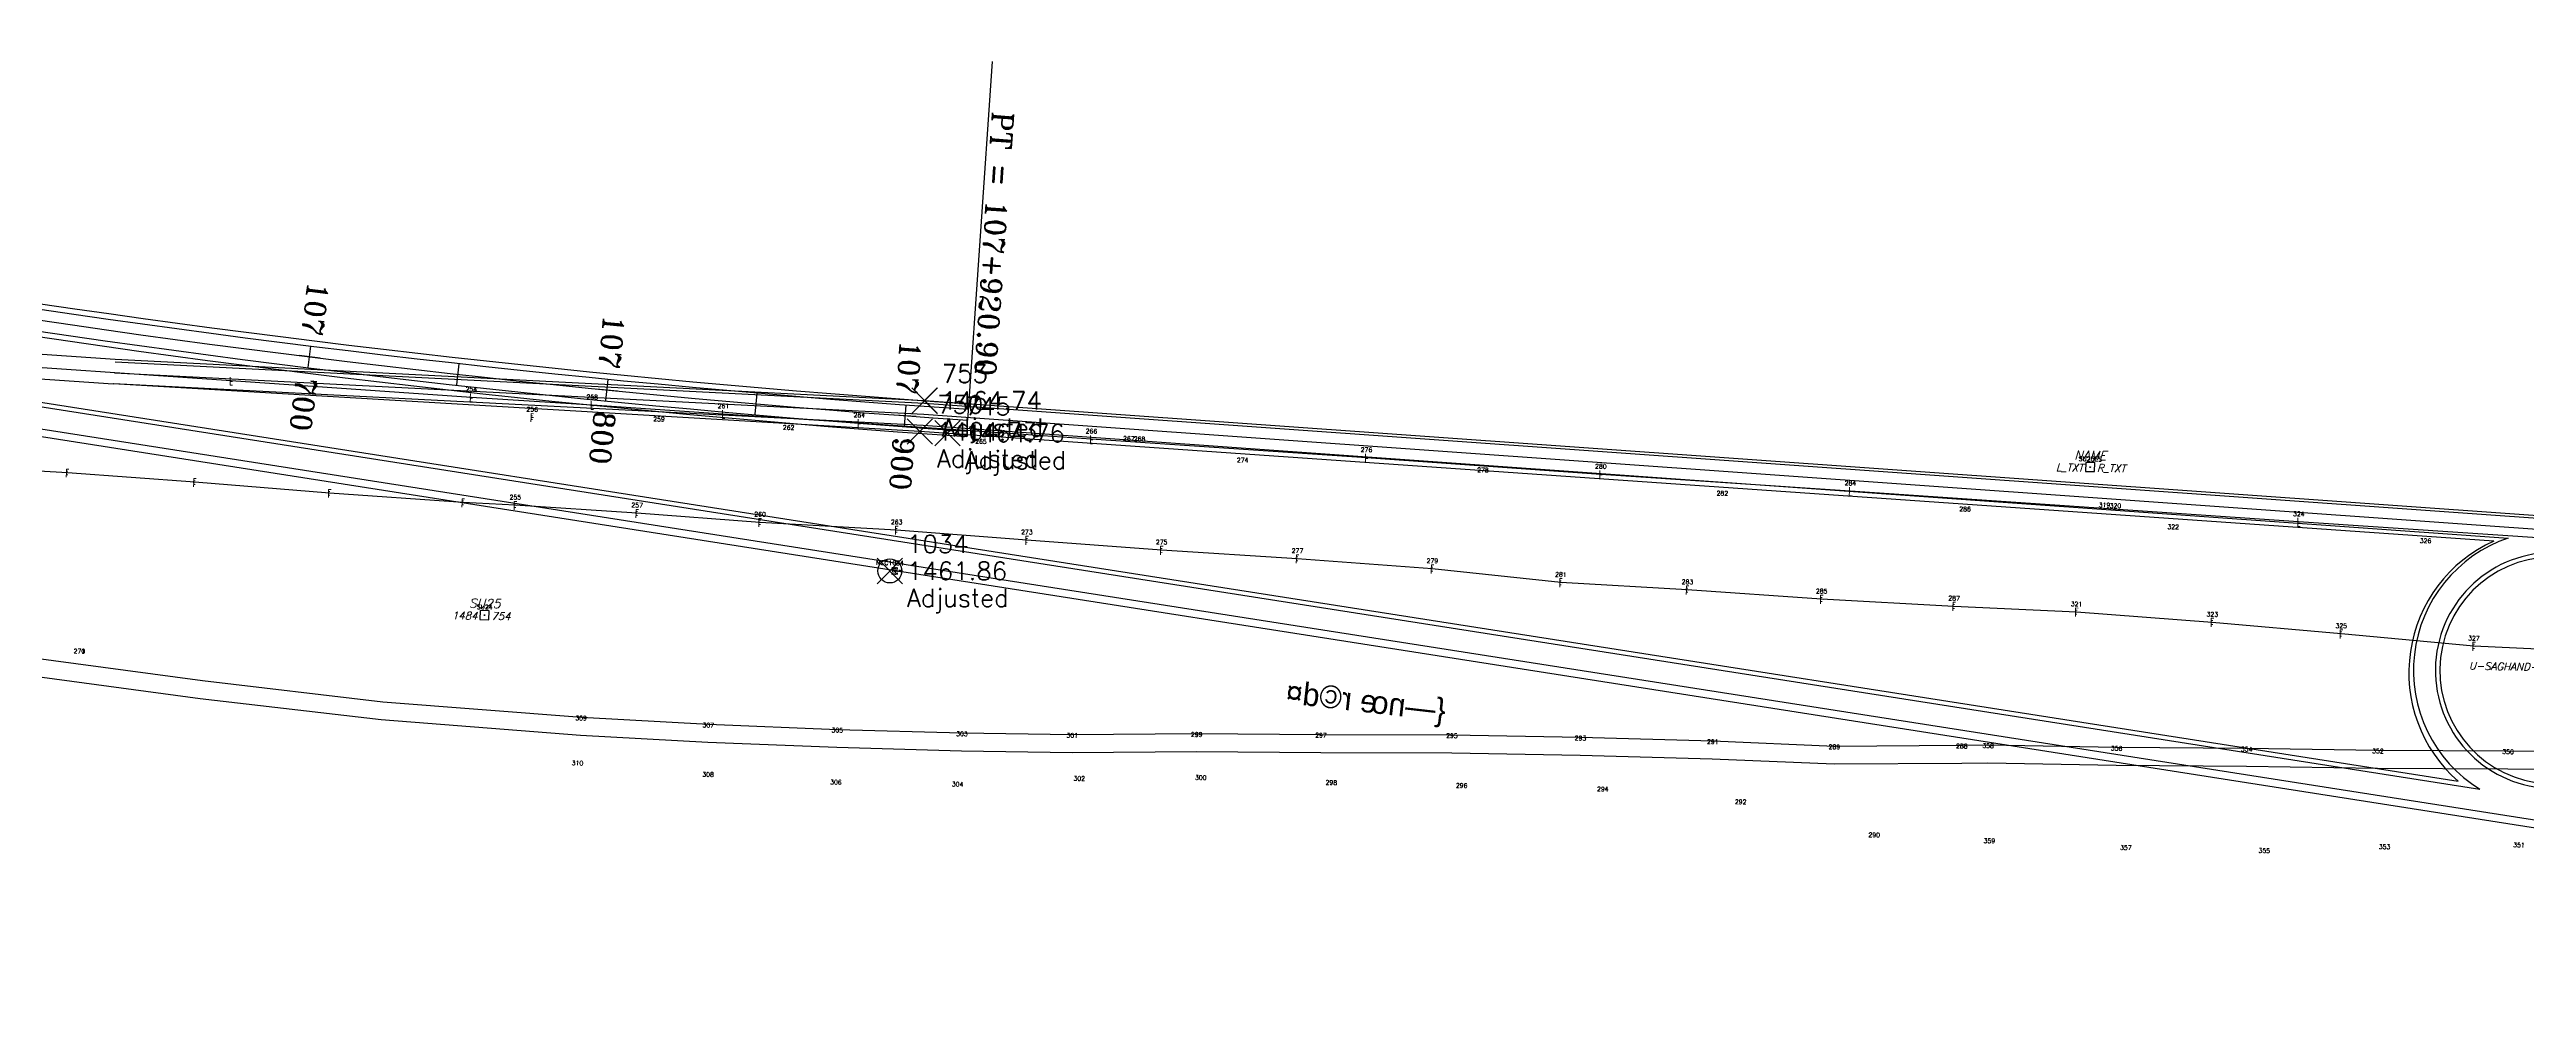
# Model space of a CAD drawing. Header units: metres. Extents: x 324293 to 653279, y 3585589 to 7191434.
# Drawn here: x 325120 to 325948, y 3595372 to 3595687 of the extents above; entities that cross this region are included whole.
import ezdxf
from ezdxf.enums import TextEntityAlignment as Align

# ---------------------------------------------------------------- set-up
doc = ezdxf.new("R2010")
doc.units = ezdxf.units.M
for name, color, linetype in [('axe final yazd - tabas 90-7-16', 173, 'Continuous'), ('FIBRNORI', 50, 'Continuous'), ('OLD  ROAD', 8, 'Continuous'), ('ROAD', 7, 'Continuous'), ('STALBLfinal axe 06', 7, 'Continuous'), ('STAPTSfinal axe 06', 7, 'Continuous'), ('STATION', 10, 'Continuous'), ('SU24-CO', 10, 'Continuous'), ('SU25-CO', 4, 'Continuous'), ('SU25-No', 2, 'Continuous'), ('SU26-CO', 5, 'Continuous'), ('SU26-No', 3, 'Continuous'), ('V-NODE', 1, 'Continuous'), ('V-NODE-TEXT', 11, 'Continuous')]:
    doc.layers.add(name, color=color, linetype=linetype)
doc.layers.add('text', color=7, linetype='Continuous', lineweight=9)
doc.styles.add('ITALICC', font='italicc.shx', dxfattribs={"height": 1})
doc.styles.add('ND', font='nd.shx', dxfattribs={"height": 1})
doc.styles.add('roman-t', font='romant.shx', dxfattribs={"height": 7})
doc.styles.get("Standard").update_dxf_attribs({"font": 'simplex.shx'})

# ---------------------------------------------------------------- blocks, each defined once
blk = doc.blocks.new('*U188')
at = {"color": 0, "linetype": 'ByBlock', "lineweight": -2}
for p, q in [((-0.71, -0.71), (0.71, 0.71)), ((-0.71, 0.71), (0.71, -0.71))]:
    blk.add_line(p, q, dxfattribs=at)
blk = doc.blocks.new('*U191', base_point=(325405.3, 3595514.4, 1481.7))
at = {"layer": 'V-NODE-TEXT', "linetype": 'ByBlock', "char_height": 6}
for s, insert, attachment_point in [('3015', (325406.8, 3595520.4), 7), ('1481.70', (325406.8, 3595514.4), 4), ('N134', (325406.8, 3595508.4), 1)]:
    blk.add_mtext(s, dxfattribs=dict(at, insert=insert, attachment_point=attachment_point))
blk = doc.blocks.new('*U192', base_point=(325401, 3595514.4, 1481.7))
at = {"layer": 'V-NODE-TEXT', "lineweight": -2}
blk.add_blockref('*U191', (325405.3, 3595514.4, 1481.7), dxfattribs=at)
blk = doc.blocks.new('*U205')
at = {"color": 0, "linetype": 'ByBlock', "lineweight": -2}
for p, q in [((-0.71, -0.71), (0.71, 0.71)), ((-0.71, 0.71), (0.71, -0.71))]:
    blk.add_line(p, q, dxfattribs=at)
blk = doc.blocks.new('*U227', base_point=(325424.51, 3595560.38, 1464.76))
at = {"layer": 'V-NODE-TEXT', "linetype": 'ByBlock', "char_height": 6}
for s, insert, attachment_point in [('745', (325426.01, 3595566.38), 7), ('1464.76', (325426.01, 3595560.38), 4), ('Adjusted', (325426.01, 3595554.38), 1)]:
    blk.add_mtext(s, dxfattribs=dict(at, insert=insert, attachment_point=attachment_point))
blk = doc.blocks.new('*U228', base_point=(325420.27, 3595560.38, 1464.76))
at = {"layer": 'V-NODE-TEXT', "lineweight": -2}
blk.add_blockref('*U227', (325424.51, 3595560.38, 1464.76), dxfattribs=at)
blk = doc.blocks.new('*U229', base_point=(325420.265, 3595560.375, 1464.763))
at = {"layer": 'V-NODE', "lineweight": -2, "xscale": 6, "yscale": 6, "zscale": 6}
blk.add_blockref('*U205', (325420.265, 3595560.375, 1464.763), dxfattribs=at)
at = {"layer": 'V-NODE-TEXT', "lineweight": -2}
blk.add_blockref('*U228', (325420.265, 3595560.375, 1464.763), dxfattribs=at)
blk = doc.blocks.new('*U224', base_point=(325415.26, 3595560.92, 1464.73))
at = {"layer": 'V-NODE-TEXT', "linetype": 'ByBlock', "char_height": 6}
for s, insert, attachment_point in [('750', (325416.76, 3595566.92), 7), ('1464.73', (325416.76, 3595560.92), 4), ('Adjusted', (325416.76, 3595554.92), 1)]:
    blk.add_mtext(s, dxfattribs=dict(at, insert=insert, attachment_point=attachment_point))
blk = doc.blocks.new('*U225', base_point=(325411.02, 3595560.92, 1464.73))
at = {"layer": 'V-NODE-TEXT', "lineweight": -2}
blk.add_blockref('*U224', (325415.26, 3595560.92, 1464.73), dxfattribs=at)
blk = doc.blocks.new('*U226', base_point=(325411.019, 3595560.924, 1464.727))
at = {"layer": 'V-NODE', "lineweight": -2, "xscale": 6, "yscale": 6, "zscale": 6}
blk.add_blockref('*U205', (325411.019, 3595560.924, 1464.727), dxfattribs=at)
at = {"layer": 'V-NODE-TEXT', "lineweight": -2}
blk.add_blockref('*U225', (325411.019, 3595560.924, 1464.727), dxfattribs=at)
blk = doc.blocks.new('*U221', base_point=(325416.84, 3595571.21, 1464.74))
at = {"layer": 'V-NODE-TEXT', "linetype": 'ByBlock', "char_height": 6}
for s, insert, attachment_point in [('753', (325418.34, 3595577.21), 7), ('1464.74', (325418.34, 3595571.21), 4), ('Adjusted', (325418.34, 3595565.21), 1)]:
    blk.add_mtext(s, dxfattribs=dict(at, insert=insert, attachment_point=attachment_point))
blk = doc.blocks.new('*U222', base_point=(325412.6, 3595571.21, 1464.74))
at = {"layer": 'V-NODE-TEXT', "lineweight": -2}
blk.add_blockref('*U221', (325416.84, 3595571.21, 1464.74), dxfattribs=at)
blk = doc.blocks.new('*U223', base_point=(325412.602, 3595571.207, 1464.745))
at = {"layer": 'V-NODE', "lineweight": -2, "xscale": 6, "yscale": 6, "zscale": 6}
blk.add_blockref('*U205', (325412.602, 3595571.207, 1464.745), dxfattribs=at)
at = {"layer": 'V-NODE-TEXT', "lineweight": -2}
blk.add_blockref('*U222', (325412.602, 3595571.207, 1464.745), dxfattribs=at)
blk = doc.blocks.new('*U218', base_point=(325416.82, 3595571.23, 1464.74))
at = {"layer": 'V-NODE-TEXT', "linetype": 'ByBlock', "char_height": 6}
for s, insert, attachment_point in [('755', (325418.32, 3595577.23), 7), ('1464.74', (325418.32, 3595571.23), 4), ('Adjusted', (325418.32, 3595565.23), 1)]:
    blk.add_mtext(s, dxfattribs=dict(at, insert=insert, attachment_point=attachment_point))
blk = doc.blocks.new('*U219', base_point=(325412.58, 3595571.23, 1464.74))
at = {"layer": 'V-NODE-TEXT', "lineweight": -2}
blk.add_blockref('*U218', (325416.82, 3595571.23, 1464.74), dxfattribs=at)
blk = doc.blocks.new('*U220', base_point=(325412.581, 3595571.226, 1464.739))
at = {"layer": 'V-NODE', "lineweight": -2, "xscale": 6, "yscale": 6, "zscale": 6}
blk.add_blockref('*U205', (325412.581, 3595571.226, 1464.739), dxfattribs=at)
at = {"layer": 'V-NODE-TEXT', "lineweight": -2}
blk.add_blockref('*U219', (325412.581, 3595571.226, 1464.739), dxfattribs=at)
blk = doc.blocks.new('*U206', base_point=(325405.26, 3595514.36, 1461.87))
at = {"layer": 'V-NODE-TEXT', "linetype": 'ByBlock', "char_height": 6}
for s, insert, attachment_point in [('1034', (325406.76, 3595520.36), 7), ('1461.86', (325406.76, 3595514.36), 4), ('Adjusted', (325406.76, 3595508.36), 1)]:
    blk.add_mtext(s, dxfattribs=dict(at, insert=insert, attachment_point=attachment_point))
blk = doc.blocks.new('*U207', base_point=(325401.02, 3595514.36, 1461.87))
at = {"layer": 'V-NODE-TEXT', "lineweight": -2}
blk.add_blockref('*U206', (325405.26, 3595514.36, 1461.87), dxfattribs=at)
blk = doc.blocks.new('*U208', base_point=(325401.017, 3595514.364, 1461.865))
at = {"layer": 'V-NODE', "lineweight": -2, "xscale": 6, "yscale": 6, "zscale": 6}
blk.add_blockref('*U205', (325401.017, 3595514.364, 1461.865), dxfattribs=at)
at = {"layer": 'V-NODE-TEXT', "lineweight": -2}
blk.add_blockref('*U207', (325401.017, 3595514.364, 1461.865), dxfattribs=at)
blk = doc.blocks.new('STM6')
blk.add_lwpolyline([(-0.0015, -0.0015), (0.0015, -0.0015), (0.0015, 0.0015), (-0.0015, 0.0015)], close=True)
blk.add_circle((0, 0), 0.0001)
blk.add_point((0, 0))
at = {"style": 'ITALICC'}
blk.add_attdef('L_TXT', text='', height=0.0025, dxfattribs=at).set_placement((-0.0023, -0.00156), align=Align.RIGHT)
blk.add_attdef('NAME', text='', height=0.003, dxfattribs=at).set_placement((0, 0.0015), align=Align.BOTTOM_CENTER)
blk.add_attdef('R_TXT', (0.0023, -0.0015), '', height=0.0025, dxfattribs=at)
blk = doc.blocks.new('stalbl')
for p, q in [((0.0424, 0), (-0.0424, 0)), ((0, 0.0424), (0, -0.0415))]:
    blk.add_line(p, q)
blk.add_attdef('STAMAN', text='', height=0.0833).set_placement((-0.08, 0), align=Align.MIDDLE_RIGHT)
blk.add_attdef('STAPRE', text='', height=0.0833).set_placement((0.08, 0), align=Align.MIDDLE_LEFT)
blk = doc.blocks.new('sta_tic')
blk.add_line((0, -0.04165), (0, 0.04165))

msp = doc.modelspace()

# ---------------------------------------------------------------- linework, layer by layer
at = {"color": 1, "flags": 128}
for points in [[(324403.7278, 3595634.184), (324675.7308, 3595615.652), (325142.321, 3595583.725)], [(324403.1094, 3595625.878), (324674.4198, 3595607.449), (325141.6557, 3595575.492)]]:
    msp.add_lwpolyline(points, dxfattribs=at)
for points in [[(324619.8747, 3595614.81243), (324884.40836, 3595596.72972, -0.021822794), (325058.13292, 3595577.21025), (325931.90102, 3595440.20833)], [(324619.37686, 3595607.52943), (324883.91052, 3595589.44672, -0.021822794), (325057.00214, 3595569.99837), (325949.49746, 3595430.06012, 0.028201634), (326510.72392, 3595374.23725, 0.028201634)]]:
    msp.add_lwpolyline(points, format="xyb")
at = {"color": 6}
for points in [[(324619.977, 3595616.30894), (324884.51066, 3595598.22623, -0.021822794), (325058.36527, 3595578.69215), (325924.73177, 3595442.85076)], [(324619.20636, 3595605.03525), (324883.74002, 3595586.95254, -0.021822794), (325056.61488, 3595567.52854), (325949.11021, 3595427.5903, 0.02878617), (326510.72392, 3595371.7155, 0.02878617)]]:
    msp.add_lwpolyline(points, format="xyb", dxfattribs=at)
at = {"flags": 128}
for points in [[(325142.27787, 3595582.88113), (325412.5452, 3595569.06653), (326919.35195, 3595461.70716)], [(325142.321, 3595583.725), (325412.5968, 3595569.90997), (326919.412, 3595462.55)], [(325141.90522, 3595575.59065), (325412.09943, 3595561.77979), (325941.44518, 3595524.06412)], [(325142.09154, 3595579.23589), (325412.32231, 3595565.42316), (326919.09254, 3595458.06639)]]:
    msp.add_lwpolyline(points, dxfattribs=at)
at = {"elevation": 1323.516, "flags": 128}
msp.add_lwpolyline([(325936.55498, 3595523.01868), (325411.01148, 3595559.62733), (325141.6557, 3595575.492)], dxfattribs=at)
at = {"elevation": 1461.865}
msp.add_lwpolyline([(325800.29141, 3595546.28409), (325803.29084, 3595546.22575), (325803.34918, 3595549.22519), (325800.34975, 3595549.28352)], close=True, dxfattribs=at)
at = {"color": 1}
for points in [[(325936.55498, 3595523.01868, 0.546320207), (325924.73177, 3595442.85076)], [(325941.44518, 3595524.06412, 0.634210262), (325931.90102, 3595440.20833)], [(325959.22933, 3595519.13775, 0.958666634), (325950.33736, 3595441.01221), (325950.33736, 3595441.01221, 0.010506679), (326158.33383, 3595412.82688, -0.000024121), (326158.39416, 3595412.82245), (326247.49391, 3595399.79453)], [(325959.12272, 3595517.64154, 0.958666634), (325950.56971, 3595442.49411), (325950.56971, 3595442.49411, 0.010503538), (326158.50384, 3595414.31589), (326247.63714, 3595401.28768)]]:
    msp.add_lwpolyline(points, format="xyb", dxfattribs=at)
msp.add_circle((325801.8203, 3595547.75464, 1461.865), 0.1)
msp.add_point((325801.8203, 3595547.75464, 1461.865))
at = {"layer": 'axe final yazd - tabas 90-7-16'}
for radius in [4000, 3996.35, 3994.5, 4005.5, 4003.65]:
    msp.add_arc((325700.09056, 3599554.04732), radius, 255.48188454, 266.08575299, dxfattribs=at)
at = {"layer": 'FIBRNORI', "elevation": 1461.865}
msp.add_lwpolyline([(325974.96, 3595485.89001), (325929.92773, 3595487.9081), (325885.61388, 3595492.04963), (325842.56026, 3595495.88159), (325797.22061, 3595499.32293), (325756.32936, 3595501.25048), (325712.09071, 3595503.6012), (325667.29386, 3595506.71892), (325625.01943, 3595509.16447), (325582.12157, 3595513.75454), (325537.05957, 3595517.12347), (325491.70577, 3595519.99197), (325446.72221, 3595523.33137), (325403.21852, 3595526.70199), (325357.6011, 3595529.28357), (325316.56441, 3595532.32116), (325275.87936, 3595534.97684), (325258.47793, 3595535.8954), (325213.85978, 3595539.04666), (325168.86175, 3595542.67139), (325126.3556, 3595545.85358), (325082.33814, 3595548.41804)], dxfattribs=at)
at = {"layer": 'OLD  ROAD', "elevation": 1461.865}
for points in [[(325053.59272, 3595492.33298), (325171.45954, 3595476.47772), (325231.6697, 3595469.42662), (325298.04833, 3595464.23522), (325340.4618, 3595461.89306), (325383.48615, 3595460.19885), (325425.07988, 3595458.98115), (325461.88203, 3595458.47607), (325503.42418, 3595458.783), (325544.92815, 3595458.50905), (325588.67369, 3595458.38165), (325631.6352, 3595457.56106), (325675.85321, 3595456.36069), (325716.40741, 3595454.6389), (325758.88619, 3595454.92996)], [(325052.70782, 3595486.39797), (325170.71059, 3595470.52443), (325231.08663, 3595463.4539), (325297.64895, 3595458.24813), (325340.17832, 3595455.89957), (325383.28031, 3595454.2023), (325424.95092, 3595452.98236), (325461.86303, 3595452.47577), (325503.42654, 3595452.78286), (325544.89961, 3595452.50911), (325588.60766, 3595452.38181), (325631.49649, 3595451.56262), (325675.64454, 3595450.36414), (325716.30065, 3595448.63803), (325758.9273, 3595448.9301)], [(325758.86845, 3595454.92978), (325767.70261, 3595455.04257), (325810.62927, 3595454.20765), (325854.04883, 3595453.87114), (325897.86902, 3595453.25586), (325941.3159, 3595453.03877), (325984.94576, 3595452.74945), (326028.83565, 3595452.14282), (326071.03977, 3595451.96467), (326113.46815, 3595450.25714), (326156.72519, 3595447.11094), (326179.78967, 3595444.89787), (326224.08216, 3595440.05931), (326269.24624, 3595434.24983), (326314.17397, 3595428.50924), (326358.50008, 3595423.37699), (326368.71781, 3595421.97718)], [(325758.94504, 3595448.93027), (325767.68256, 3595449.04183), (325810.54768, 3595448.2081), (325853.98346, 3595447.87146), (325897.81191, 3595447.25607), (325941.28102, 3595447.03887), (325984.8844, 3595446.74972), (326028.78152, 3595446.14299), (326070.90642, 3595445.96518), (326113.1298, 3595444.2659), (326156.22096, 3595441.13176), (326179.17731, 3595438.92907), (326223.37357, 3595434.10102), (326268.48076, 3595428.29886), (326313.44866, 3595422.55313), (326357.74776, 3595417.42401), (326395.60753, 3595412.23731), (326438.38901, 3595406.15913)]]:
    msp.add_lwpolyline(points, dxfattribs=at)
at = {"layer": 'ROAD', "color": 4, "elevation": 1461.865}
msp.add_lwpolyline([(326148.3658, 3595505.9856), (326142.80732, 3595505.92379), (326070.13878, 3595511.84804), (325959.51934, 3595523.5454), (325871.43083, 3595529.4155), (325721.70814, 3595539.681), (325638.37434, 3595545.28359), (325560.12513, 3595550.8163), (325468.26716, 3595557.00777), (325390.73725, 3595562.39446), (325345.3927, 3595565.42982), (325301.5721, 3595568.44754), (325261.2073, 3595571.00997), (325181.01168, 3595576.54052), (325087.15349, 3595582.99694), (324998.21162, 3595588.95966), (324900.30996, 3595595.73977), (324834.05713, 3595600.30101)], dxfattribs=at)
at = {"layer": 'ROAD'}
msp.add_circle((325400.99802, 3595513.0706, 1461.865), 4.01387, dxfattribs=at)
at = {"layer": 'STAPTSfinal axe 06'}
msp.add_line((325427.03708, 3595563.37797), (325435.22869, 3595683.09806), dxfattribs=at)

# ---------------------------------------------------------------- block references
at = {"layer": 'STALBLfinal axe 06'}
ref = msp.add_blockref('stalbl', (325207.18281, 3595584.53325), dxfattribs=dict(at, xscale=84.0336134454838, yscale=84.0336134454838, zscale=84.0336134454838, rotation=262.9216247432161))
ref.add_attrib('STAMAN', '107', dxfattribs={"height": 7, "rotation": 262.92162474, "style": 'roman-t'}).set_placement((325204.57977, 3595591.97324), align=Align.RIGHT)
ref.add_attrib('STAPRE', '700', (325202.83919, 3595577.95585), dxfattribs={"height": 7, "rotation": 262.92162474, "style": 'roman-t'})
ref = msp.add_blockref('stalbl', (325306.56435, 3595573.45225), dxfattribs=dict(at, xscale=84.03361344551097, yscale=84.03361344551097, zscale=84.03361344551097, rotation=264.3540192310344))
ref.add_attrib('STAMAN', '107', dxfattribs={"height": 7, "rotation": 264.35401923, "style": 'roman-t'}).set_placement((325303.77615, 3595580.82484), align=Align.RIGHT)
ref.add_attrib('STAPRE', '800', (325302.3865, 3595566.76832), dxfattribs={"height": 7, "rotation": 264.35401923, "style": 'roman-t'})
for p, xscale, yscale, zscale, rotation in [((325256.83895, 3595578.68218), 84.03361344537996, 84.03361344537996, 84.03361344537996, 353.6378219871179), ((325356.35123, 3595568.84428), 84.03361344538789, 84.03361344538789, 84.03361344538789, 355.0702164748232)]:
    msp.add_blockref('sta_tic', p, dxfattribs=dict(at, xscale=xscale, yscale=yscale, zscale=zscale, rotation=rotation))
ref = msp.add_blockref('stalbl', (325406.19183, 3595564.85899), dxfattribs=dict(at, xscale=84.03361344560321, yscale=84.03361344560321, zscale=84.03361344560321, rotation=265.7864137188702))
ref.add_attrib('STAMAN', '107', dxfattribs={"height": 7, "rotation": 265.78641372, "style": 'roman-t'}).set_placement((325403.22021, 3595572.15958), align=Align.RIGHT)
ref.add_attrib('STAPRE', '900', (325402.18237, 3595558.07272), dxfattribs={"height": 7, "rotation": 265.78641372, "style": 'roman-t'})
at = {"layer": 'STATION'}
ref = msp.add_blockref('STM6', (325265.65089, 3595498.33581, 1461.865), dxfattribs=dict(at, xscale=999.9999999999972, yscale=999.9999999999972, zscale=999.9999999999972, rotation=358.8857378053872))
ref.add_attrib('NAME', 'SU25', dxfattribs={"layer": '0', "height": 3, "rotation": 358.88573781, "style": 'ITALICC'}).set_placement((325265.68006, 3595499.83553, 2946.619), align=Align.BOTTOM_CENTER)
ref.add_attrib('L_TXT', '1484', dxfattribs={"layer": '0', "height": 2.5, "rotation": 358.88573781, "style": 'ITALICC'}).set_placement((325263.32308, 3595496.82387, 2946.619), align=Align.RIGHT)
ref.add_attrib('R_TXT', '754', (325267.92129, 3595496.79137, 2946.619), dxfattribs={"layer": '0', "height": 2.5, "rotation": 358.88573781, "style": 'ITALICC'})
at = {"layer": 'V-NODE', "rotation": 359.9871053764706}
for name, p in [('*U220', (325412.5758, 3595569.92897, 1464.739)), ('*U223', (325412.5968, 3595569.90997, 1464.745)), ('*U226', (325411.01148, 3595559.62733, 1464.727)), ('*U229', (325420.25736, 3595559.07625, 1464.763)), ('*U208', (325400.999, 3595513.06958, 1461.865))]:
    msp.add_blockref(name, p, dxfattribs=at)
at = {"layer": 'V-NODE', "lineweight": -2, "rotation": 359.9871053764706}
msp.add_blockref('*U188', (325400.999, 3595513.06958, 1481.704), dxfattribs=at)
at = {"layer": 'V-NODE-TEXT', "lineweight": -2, "xscale": 0.0999999999480473, "yscale": 0.0999999999480473, "zscale": 0.0999999999480473, "rotation": 359.9871053497834}
msp.add_blockref('*U192', (325400.999, 3595513.06958, 1481.704), dxfattribs=at)

# ---------------------------------------------------------------- texts
at = {"style": 'ITALICC'}
for tag, p in [('L_TXT', (325799.49248, 3595546.24269, 1461.865)), ('U-SAGHAND-SAGHAND', (325966.61503, 3595479.42805))]:
    msp.add_attdef(tag, text='', height=2.5, rotation=358.88573781, dxfattribs=at).set_placement(p, align=Align.RIGHT)
msp.add_attdef('NAME', text='ST', height=3, rotation=358.88573781, dxfattribs=at).set_placement((325801.84947, 3595549.25436, 1461.865), align=Align.BOTTOM_CENTER)
msp.add_attdef('R_TXT', (325804.09069, 3595546.2102, 1461.865), '', height=2.5, rotation=358.88573781, dxfattribs=at)
at = {"layer": 'STAPTSfinal axe 06', "style": 'roman-t'}
msp.add_text('PT = 107+920.90', height=7, rotation=266.08575299, dxfattribs=at).set_placement((325427.18807, 3595578.40272), align=Align.BOTTOM_RIGHT)
at = {"layer": 'SU24-CO'}
for s, rotation, p in [('L', 358.88573781, (325181.01168, 3595576.54052, 1461.865)), ('L', 358.89863244, (325181.0154, 3595577.78543, 1461.865)), ('F', 358.88573781, (325126.3556, 3595545.85358, 1461.865)), ('F', 358.89863244, (325126.36622, 3595547.08619, 1461.865)), ('F', 358.88573781, (325168.86175, 3595542.67139, 1461.865)), ('F', 358.89863244, (325168.87309, 3595543.91357, 1461.865)), ('F', 358.89863244, (325213.87193, 3595540.29896, 1461.865)), ('F', 358.88573781, (325213.85978, 3595539.04666, 1461.865)), ('F', 358.88573781, (325258.47793, 3595535.8954, 1461.865)), ('F', 358.89863244, (325258.4908, 3595537.15775, 1461.865))]:
    msp.add_text(s, height=1.5, rotation=rotation, dxfattribs=at).set_placement(p, align=Align.TOP_CENTER)
at = {"layer": 'SU25-CO'}
for s, rotation, p in [('L', 358.88573781, (325261.2073, 3595571.00997, 1461.865)), ('L', 358.89863244, (325261.21226, 3595572.27293, 1461.865)), ('F', 358.88573781, (325281.51681, 3595564.30776, 1461.865)), ('F', 358.89863244, (325281.52327, 3595565.57529, 1461.865)), ('L', 358.88573781, (325301.5721, 3595568.44754, 1461.865)), ('L', 358.89863244, (325301.57764, 3595569.71958, 1461.865)), ('L', 358.88573781, (325345.3927, 3595565.42982, 1461.865)), ('L', 358.89863244, (325345.39892, 3595566.71172, 1461.865)), ('L', 358.88573781, (325390.73725, 3595562.39446, 1461.865)), ('L', 358.89863244, (325390.74415, 3595563.68657, 1461.865)), ('L', 358.88573781, (325468.26716, 3595557.00777, 1461.865)), ('L', 358.89863244, (325468.27527, 3595558.31733, 1461.865)), ('L', 358.88573781, (325560.12513, 3595550.8163, 1461.865)), ('L', 358.89863244, (325560.13463, 3595552.14653, 1461.865)), ('L', 358.88573781, (325638.37434, 3595545.28359, 1461.865)), ('L', 358.89863244, (325638.38508, 3595546.63144, 1461.865)), ('L', 358.88573781, (325721.70814, 3595539.681, 1461.865)), ('L', 358.89863244, (325721.72014, 3595541.0476, 1461.865)), ('F', 358.88573781, (325275.87936, 3595534.97684, 1461.865)), ('F', 358.89863244, (325275.89243, 3595536.2431, 1461.865)), ('F', 358.88573781, (325316.56441, 3595532.32116, 1461.865)), ('F', 358.89863244, (325316.57808, 3595533.59658, 1461.865)), ('F', 358.88573781, (325357.6011, 3595529.28357, 1461.865)), ('F', 358.89863244, (325357.61545, 3595530.56823, 1461.865)), ('F', 358.88573781, (325403.21852, 3595526.70199, 1461.865)), ('F', 358.89863244, (325403.23345, 3595527.99692, 1461.865)), ('F', 358.88573781, (325446.72221, 3595523.33137, 1461.865)), ('F', 358.89863244, (325446.73789, 3595524.63608, 1461.865)), ('F', 358.88573781, (325491.70577, 3595519.99197, 1461.865)), ('F', 358.89863244, (325491.72221, 3595521.30681, 1461.865)), ('F', 358.88573781, (325537.05957, 3595517.12347, 1461.865)), ('F', 358.89863244, (325537.07665, 3595518.44851, 1461.865)), ('F', 358.89863244, (325582.13941, 3595515.08972, 1461.865)), ('F', 358.88573781, (325582.12157, 3595513.75454, 1461.865)), ('F', 358.88573781, (325625.01943, 3595509.16447, 1461.865)), ('F', 358.89863244, (325625.0383, 3595510.50931, 1461.865)), ('F', 358.88573781, (325667.29386, 3595506.71892, 1461.865)), ('F', 358.89863244, (325667.31328, 3595508.07328, 1461.865)), ('F', 358.88573781, (325712.09071, 3595503.6012, 1461.865)), ('F', 358.89863244, (325712.11083, 3595504.96563, 1461.865)), ('F', 358.88573781, (325756.32936, 3595501.25048, 1461.865)), ('F', 358.89863244, (325756.35001, 3595502.62487, 1461.865))]:
    msp.add_text(s, height=1.5, rotation=rotation, dxfattribs=at).set_placement(p, align=Align.TOP_CENTER)
at = {"layer": 'SU25-No'}
for s, p in [('254', (325261.23647, 3595572.50969, 1461.865)), ('256', (325281.54597, 3595565.80747, 1461.865)), ('258', (325301.60127, 3595569.94725, 1461.865)), ('259', (325323.88463, 3595562.54953, 1461.865)), ('261', (325345.42187, 3595566.92953, 1461.865)), ('264', (325390.76642, 3595563.89418, 1461.865)), ('262', (325367.17953, 3595559.75807, 1461.865)), ('265', (325431.39721, 3595555.10639, 1461.865)), ('266', (325468.29633, 3595558.50749, 1461.865)), ('267', (325480.77822, 3595556.0663, 1461.865)), ('268', (325484.36808, 3595555.92146, 1461.865)), ('274', (325518.77611, 3595548.85201, 1461.865)), ('276', (325560.1543, 3595552.31602, 1461.865)), ('280', (325638.40351, 3595546.78331, 1461.865)), ('278', (325599.03154, 3595545.57372, 1461.865)), ('282', (325678.95838, 3595537.79497, 1461.865)), ('284', (325721.73731, 3595541.18071, 1461.865)), ('255', (325275.90853, 3595536.47655, 1461.865)), ('257', (325316.59358, 3595533.82088, 1461.865)), ('260', (325357.63027, 3595530.78329, 1461.865)), ('286', (325760.01803, 3595532.51466, 1461.865)), ('263', (325403.24769, 3595528.20171, 1461.865)), ('273', (325446.75137, 3595524.83109, 1461.865)), ('275', (325491.73494, 3595521.49169, 1461.865)), ('NCC1034', (325401.02817, 3595514.56929, 1461.865)), ('277', (325537.08874, 3595518.62318, 1461.865)), ('279', (325582.15074, 3595515.25426, 1461.865)), ('281', (325625.0486, 3595510.66418, 1461.865)), ('283', (325667.32303, 3595508.21864, 1461.865)), ('285', (325712.11988, 3595505.10092, 1461.865)), ('SU24', (325265.68006, 3595499.83553, 1461.865)), ('287', (325756.35853, 3595502.75019, 1461.865)), ('270', (325130.33195, 3595485.10177, 1461.865)), ('271', (325130.33197, 3595485.10277, 1461.865)), ('309', (325297.87781, 3595462.74139, 1461.865)), ('307', (325340.34923, 3595460.39603, 1461.865)), ('305', (325383.4124, 3595458.70029, 1461.865)), ('303', (325425.04457, 3595457.48147, 1461.865)), ('301', (325461.9017, 3595456.97564, 1461.865)), ('299', (325503.45453, 3595457.28265, 1461.865)), ('297', (325544.94305, 3595457.0088, 1461.865)), ('295', (325588.66984, 3595456.88145, 1461.865)), ('293', (325631.59501, 3595456.06155, 1461.865)), ('291', (325675.77804, 3595454.86213, 1461.865)), ('310', (325296.67121, 3595447.75802, 1461.865)), ('289', (325716.3832, 3595453.13818, 1461.865)), ('288', (325758.93591, 3595453.42975, 1461.865)), ('308', (325340.28148, 3595443.95424, 1461.865)), ('306', (325382.97437, 3595441.37353, 1461.865)), ('304', (325423.60744, 3595440.67324, 1461.865)), ('302', (325464.21468, 3595442.60494, 1461.865)), ('300', (325504.8078, 3595442.88461, 1461.865)), ('298', (325548.41381, 3595441.22732, 1461.865)), ('296', (325591.92563, 3595440.22898, 1461.865)), ('294', (325639.06185, 3595439.06214, 1461.865)), ('292', (325685.08681, 3595434.80732, 1461.865)), ('290', (325729.68124, 3595423.75103, 1461.865))]:
    msp.add_text(s, height=1.5, rotation=358.88573781, dxfattribs=at).set_placement(p, align=Align.BOTTOM_CENTER)
at = {"layer": 'SU26-CO'}
for s, rotation, p in [('L', 358.88573781, (325871.43083, 3595529.4155, 1461.865)), ('L', 358.89863244, (325871.44514, 3595530.8158, 1461.865)), ('F', 358.88573781, (325797.22061, 3595499.32293, 1461.865)), ('F', 358.89863244, (325797.24169, 3595500.70652, 1461.865)), ('F', 358.88573781, (325842.56026, 3595495.88159, 1461.865)), ('F', 358.89863244, (325842.58211, 3595497.27538, 1461.865)), ('F', 358.88573781, (325885.61388, 3595492.04963, 1461.865)), ('F', 358.89863244, (325885.6366, 3595493.45311, 1461.865)), ('F', 358.88573781, (325929.92773, 3595487.9081, 1461.865)), ('F', 358.89863244, (325929.95137, 3595489.32156, 1461.865))]:
    msp.add_text(s, height=1.5, rotation=rotation, dxfattribs=at).set_placement(p, align=Align.TOP_CENTER)
at = {"layer": 'SU26-No'}
for s, p in [('SU25ES', (325801.84947, 3595549.25436, 1461.865)), ('319', (325806.57718, 3595533.86951, 1461.865)), ('320', (325810.21668, 3595533.60268, 1461.865)), ('324', (325871.46, 3595530.91522, 1461.865)), ('322', (325829.51686, 3595526.58504, 1461.865)), ('326', (325913.7855, 3595521.94145, 1461.865)), ('321', (325797.24978, 3595500.82264, 1461.865)), ('323', (325842.58943, 3595497.3813, 1461.865)), ('325', (325885.64305, 3595493.54934, 1461.865)), ('327', (325929.9569, 3595489.40782, 1461.865)), ('358', (325767.72176, 3595453.54191, 1461.865)), ('356', (325810.61661, 3595452.6546, 1461.865)), ('354', (325854.04531, 3595452.37102, 1461.865)), ('352', (325897.86963, 3595451.75568, 1461.865)), ('350', (325941.32763, 3595451.53854, 1461.865)), ('359', (325768.12336, 3595421.7891, 1461.865)), ('357', (325813.70662, 3595419.50824, 1461.865)), ('355', (325859.92911, 3595418.5182, 1461.865)), ('353', (325900.09778, 3595419.80731, 1461.865)), ('351', (325944.9876, 3595420.39048, 1461.865))]:
    msp.add_text(s, height=1.5, rotation=358.88573781, dxfattribs=at).set_placement(p, align=Align.BOTTOM_CENTER)
at = {"layer": 'text', "style": 'ND', "text_generation_flag": 2}
msp.add_text('{—nœ r©d¤', height=7.581, rotation=353.46472478, dxfattribs=at).set_placement((325586.208, 3595462.87416, 1461.865))

doc.saveas('drawing.dxf')
